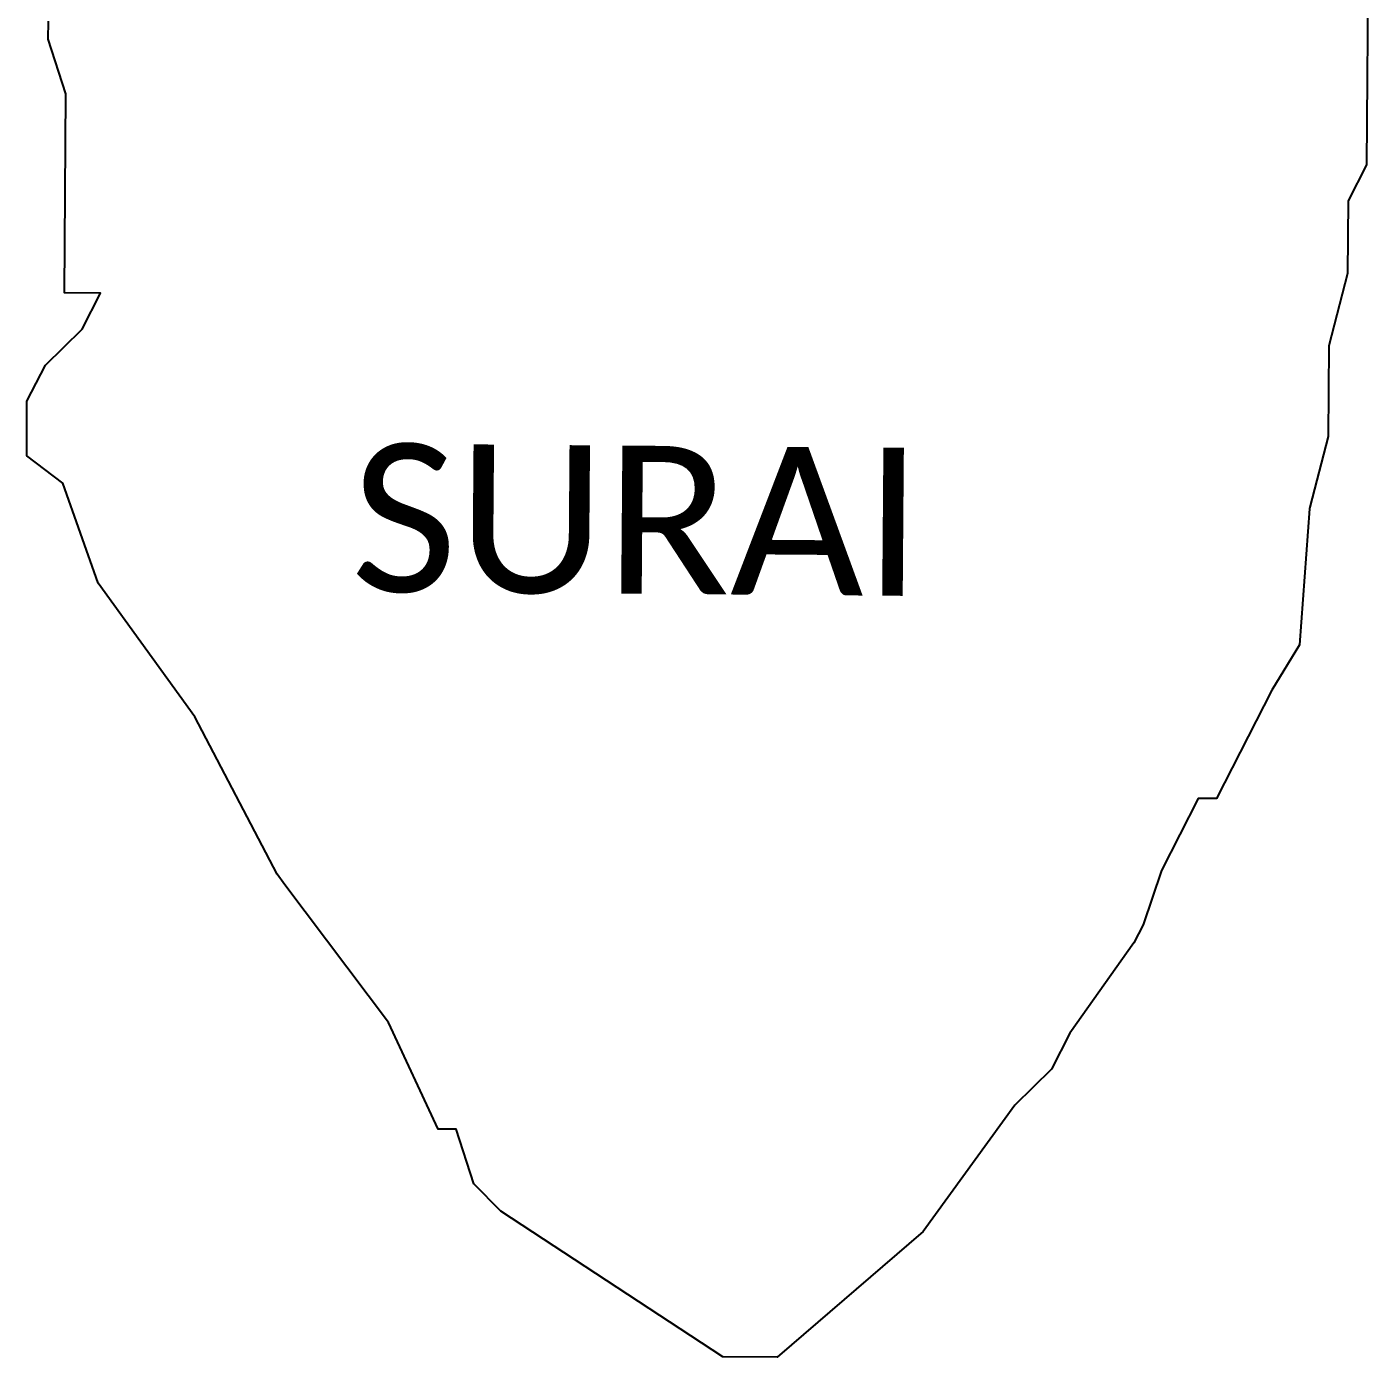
# Model space of a CAD drawing. Header units: metres. Extents: x 278711 to 280921, y 2046217 to 2049674.
# Drawn here: x 280081 to 280909, y 2047086 to 2047908 of the extents above; entities that cross this region are included whole.
import ezdxf

# ---------------------------------------------------------------- set-up
doc = ezdxf.new("R2010")
doc.units = ezdxf.units.M
doc.layers.add('VILLAGE NAME', color=250, linetype='Continuous')
doc.styles.get("Standard").update_dxf_attribs({"font": 'simplex.shx'})

msp = doc.modelspace()

# ---------------------------------------------------------------- linework, layer by layer
at = {"color": 6, "flags": 128}
msp.add_lwpolyline([(280909.42, 2047956.84), (280908.39, 2047822.48), (280897.03, 2047800.17), (280896.69, 2047755.36), (280885.12, 2047710.67), (280884.69, 2047654.68), (280873.43, 2047611.03), (280873.16, 2047609.99), (280866.93, 2047526.04), (280849.9, 2047498.18), (280815.8, 2047431.26), (280804.52, 2047431.26), (280781.86, 2047386.71), (280770.42, 2047353.21), (280764.72, 2047342.05), (280725.1, 2047286.37), (280713.74, 2047264.06), (280691.16, 2047241.82), (280634.57, 2047163.89), (280544.38, 2047086.18), (280510.79, 2047086.44), (280373.7, 2047176.37), (280357.06, 2047193.29), (280346.16, 2047226.93), (280334.95, 2047227.02), (280304.43, 2047292.8), (280240.39, 2047377.96), (280235.54, 2047384.41), (280184.78, 2047481.52), (280125.1, 2047564.26), (280103.25, 2047625.96), (280081, 2047642.89), (280081, 2047676.45), (280092.62, 2047698.74), (280115.18, 2047720.94), (280126.53, 2047743.23), (280104.18, 2047743.4), (280105.16, 2047866.44), (280094.22, 2047900.08), (280094.31, 2047911.25)], dxfattribs=at)

# ---------------------------------------------------------------- texts
at = {"layer": 'VILLAGE NAME', "insert": (280281.69, 2047650.46), "char_height": 91.4245, "attachment_point": 1, "rotation": 359.54421}
msp.add_mtext_dynamic_manual_height_columns('{\\fCalibri|b0|i0|c0|p34;SURAI}', width=798.7164, gutter_width=457.12, heights=[0], dxfattribs=at)

doc.saveas('drawing.dxf')
